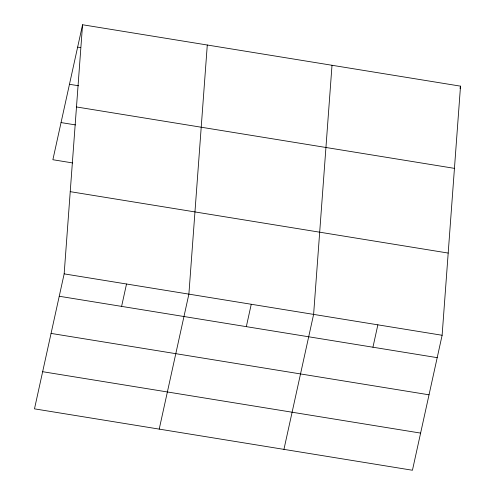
<?xml version="1.0" encoding="UTF-8"?>
<svg xmlns="http://www.w3.org/2000/svg" width="495" height="495" viewBox="0 0 495 495"><rect width="100%" height="100%" fill="white"/><g stroke="black" fill="none" stroke-linecap="round" stroke-linejoin="round"><path stroke-width="0.74" d="M64.158 273.871L82.56 24.75L460.517 86.149L442.122 335.27L412.44 470.25L34.483 408.851L64.158 273.871L442.122 335.27M207.287 45.014L188.886 294.135L159.211 429.115M332.009 65.272L313.613 314.393L283.938 449.373M82.56 24.75L52.878 159.73L72.654 162.942M121.603 306.386L126.522 284M246.331 326.65L251.25 304.264M372.945 347.218L377.864 324.831M460.022 88.388L460.517 86.149M77.635 47.136L80.679 47.625M69.467 84.292L78.594 85.771M76.484 106.957L454.447 168.362M61.052 122.574L75.5 124.919M70.234 191.664L448.192 253.063M59.239 296.257L437.196 357.656M51.072 333.413L429.029 394.812M42.65 371.696L420.614 433.094"/></g></svg>
